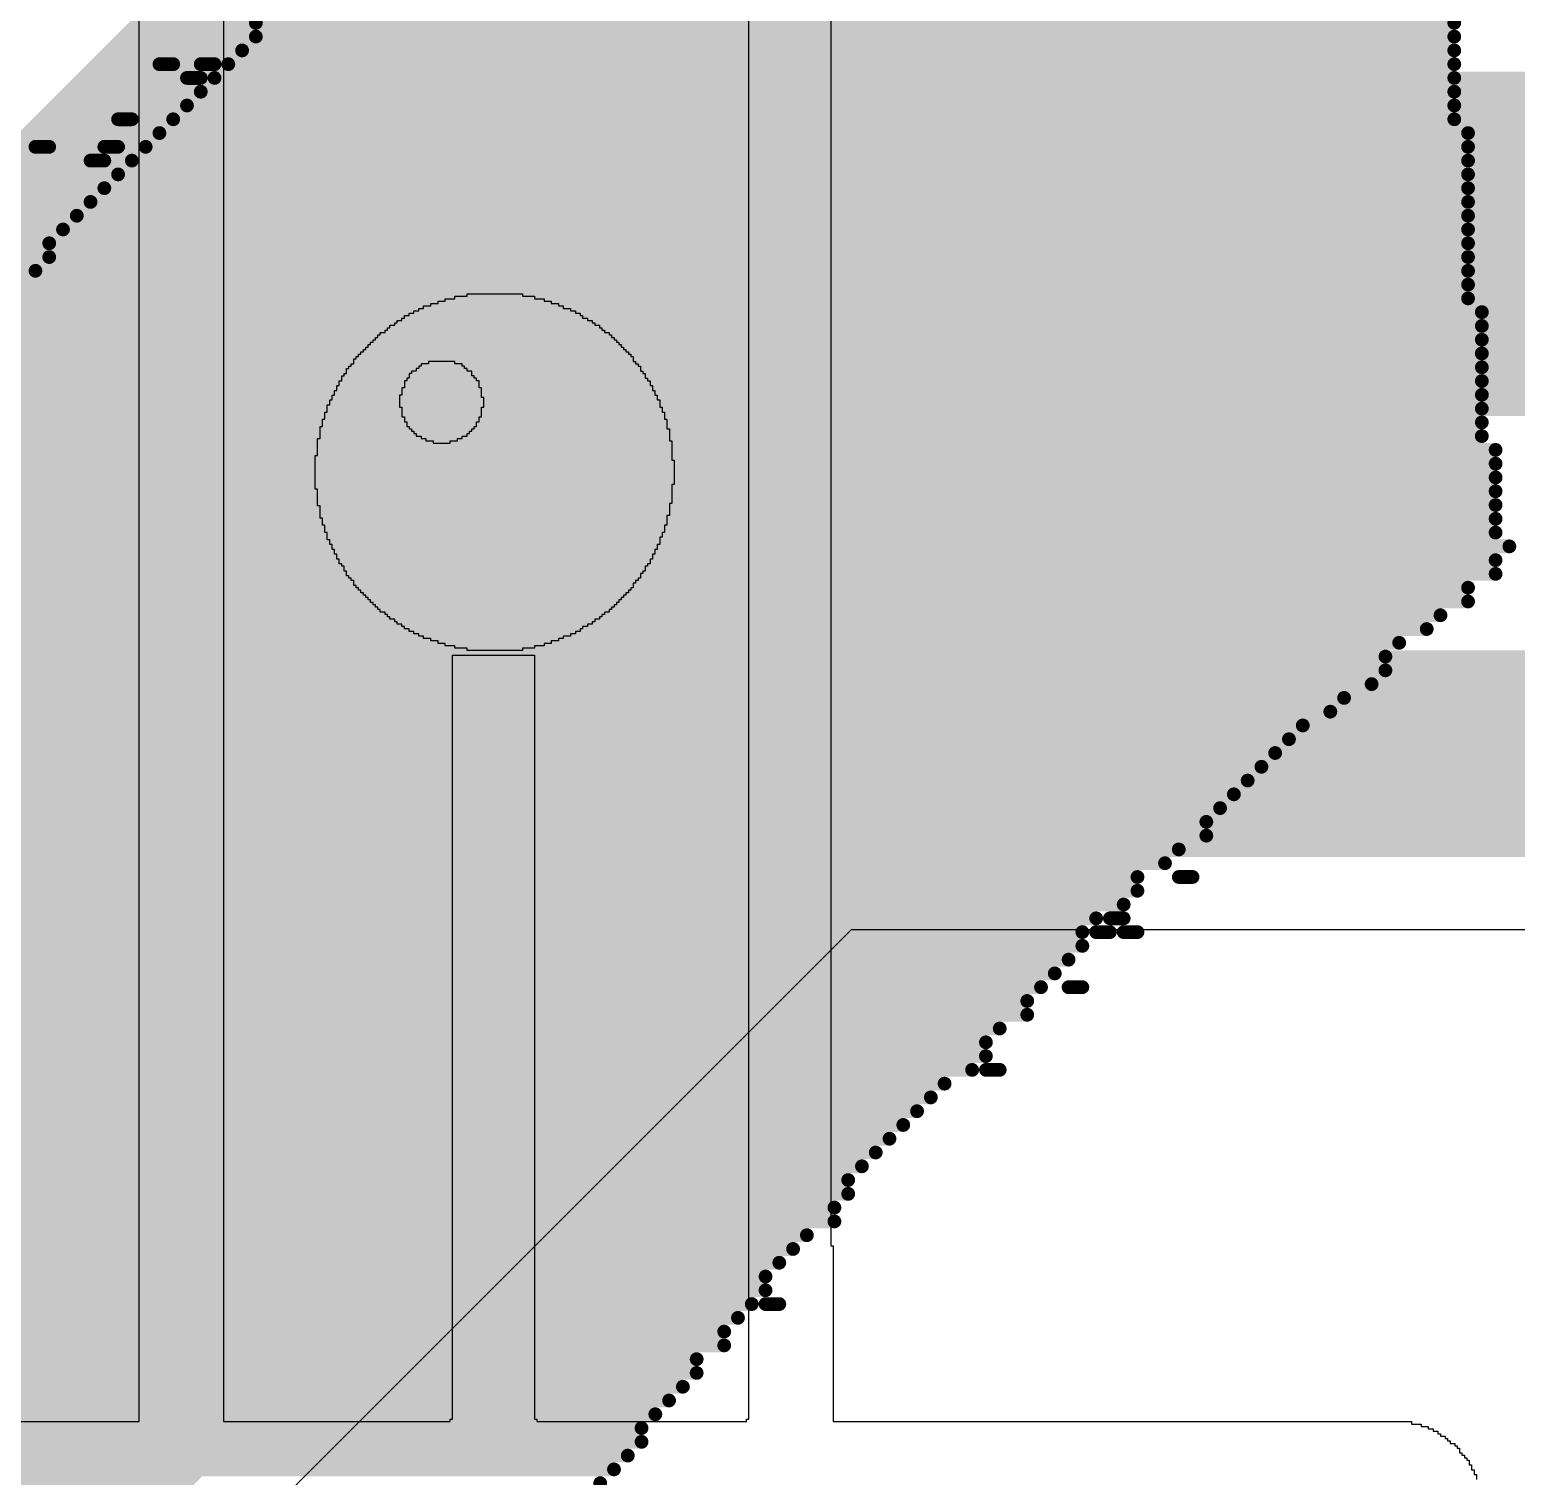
# Model space of a CAD drawing. Header units: inches. Extents: x -0.3 to 9.9, y -0.4 to 5.
# Drawn here: x 2.2306 to 2.3385, y 1.4285 to 1.5335 of the extents above; entities that cross this region are included whole.
import ezdxf

# ---------------------------------------------------------------- set-up
doc = ezdxf.new("R2010")
doc.units = ezdxf.units.IN
doc.header["$MEASUREMENT"] = 0
for name, color, linetype in [('Bottom Layer', 5, 'Continuous'), ('Bottom Overlay', 54, 'Continuous'), ('Top Overlay', 2, 'Continuous')]:
    doc.layers.add(name, color=color, linetype=linetype)

msp = doc.modelspace()

# ---------------------------------------------------------------- linework, layer by layer
at = {"layer": 'Bottom Layer'}
for p, q in [((1.81101, 0.98899), (2.29023, 1.4682)), ((2.29023, 1.4682), (2.55064, 1.4682))]:
    msp.add_line(p, q, dxfattribs=at)
for points in [[(1.79991, 1.082, 0.02, 0.02, 0), (2.27091, 1.553, 0.02, 0.02, 0)], [(1.802, 1.039, 0.025, 0.025, 0), (2.28095, 1.51795, 0.025, 0.025, 0)], [(2.28095, 1.51795, 0.025, 0.025, 0), (2.58982, 1.51795, 0.025, 0.025, 0)], [(1.802, 0.998, 0.015, 0.015, 0), (2.28495, 1.48095, 0.015, 0.015, 0)], [(2.28495, 1.48095, 0.015, 0.015, 0), (2.56182, 1.48095, 0.015, 0.015, 0)]]:
    msp.add_lwpolyline(points, format="xyseb", dxfattribs=at)
for points in [[(2.2747, 1.51795, 0.0125, 0.0125, 1), (2.2872, 1.51795, 0.0125, 0.0125, 1)], [(2.2747, 1.51795, 0.0125, 0.0125, 1), (2.2872, 1.51795, 0.0125, 0.0125, 1)], [(2.2812, 1.48095, 0.0075, 0.0075, 1), (2.2887, 1.48095, 0.0075, 0.0075, 1)], [(2.2812, 1.48095, 0.0075, 0.0075, 1), (2.2887, 1.48095, 0.0075, 0.0075, 1)]]:
    msp.add_lwpolyline(points, format="xyseb", close=True, dxfattribs=at)
at = {"layer": 'Bottom Overlay'}
for points in [[(2.247, 1.534, 0.001, 0.001, 0), (2.334, 1.534, 0.001, 0.001, 0)], [(2.247, 1.533, 0.001, 0.001, 0), (2.334, 1.533, 0.001, 0.001, 0)], [(2.246, 1.532, 0.001, 0.001, 0), (2.334, 1.532, 0.001, 0.001, 0)], [(2.24, 1.531, 0.001, 0.001, 0), (2.241, 1.531, 0.001, 0.001, 0)], [(2.243, 1.531, 0.001, 0.001, 0), (2.244, 1.531, 0.001, 0.001, 0)], [(2.245, 1.531, 0.001, 0.001, 0), (2.334, 1.531, 0.001, 0.001, 0)], [(2.242, 1.53, 0.001, 0.001, 0), (2.243, 1.53, 0.001, 0.001, 0)], [(2.244, 1.53, 0.001, 0.001, 0), (2.334, 1.53, 0.001, 0.001, 0)], [(2.243, 1.529, 0.001, 0.001, 0), (2.334, 1.529, 0.001, 0.001, 0)], [(2.242, 1.528, 0.001, 0.001, 0), (2.334, 1.528, 0.001, 0.001, 0)], [(2.237, 1.527, 0.001, 0.001, 0), (2.238, 1.527, 0.001, 0.001, 0)], [(2.241, 1.527, 0.001, 0.001, 0), (2.334, 1.527, 0.001, 0.001, 0)], [(2.24, 1.526, 0.001, 0.001, 0), (2.335, 1.526, 0.001, 0.001, 0)], [(2.231, 1.525, 0.001, 0.001, 0), (2.232, 1.525, 0.001, 0.001, 0)], [(2.236, 1.525, 0.001, 0.001, 0), (2.237, 1.525, 0.001, 0.001, 0)], [(2.239, 1.525, 0.001, 0.001, 0), (2.335, 1.525, 0.001, 0.001, 0)], [(2.235, 1.524, 0.001, 0.001, 0), (2.236, 1.524, 0.001, 0.001, 0)], [(2.238, 1.524, 0.001, 0.001, 0), (2.335, 1.524, 0.001, 0.001, 0)], [(2.237, 1.523, 0.001, 0.001, 0), (2.335, 1.523, 0.001, 0.001, 0)], [(2.236, 1.522, 0.001, 0.001, 0), (2.335, 1.522, 0.001, 0.001, 0)], [(2.235, 1.521, 0.001, 0.001, 0), (2.335, 1.521, 0.001, 0.001, 0)], [(2.233, 1.519, 0.001, 0.001, 0), (2.335, 1.519, 0.001, 0.001, 0)], [(2.234, 1.52, 0.001, 0.001, 0), (2.335, 1.52, 0.001, 0.001, 0)], [(2.232, 1.518, 0.001, 0.001, 0), (2.335, 1.518, 0.001, 0.001, 0)], [(2.232, 1.517, 0.001, 0.001, 0), (2.335, 1.517, 0.001, 0.001, 0)], [(2.231, 1.516, 0.001, 0.001, 0), (2.335, 1.516, 0.001, 0.001, 0)], [(2.123, 1.515, 0.001, 0.001, 0), (2.335, 1.515, 0.001, 0.001, 0)], [(2.125, 1.514, 0.001, 0.001, 0), (2.335, 1.514, 0.001, 0.001, 0)], [(2.126, 1.513, 0.001, 0.001, 0), (2.336, 1.513, 0.001, 0.001, 0)], [(2.127, 1.512, 0.001, 0.001, 0), (2.336, 1.512, 0.001, 0.001, 0)], [(2.128, 1.511, 0.001, 0.001, 0), (2.336, 1.511, 0.001, 0.001, 0)], [(2.128, 1.51, 0.001, 0.001, 0), (2.336, 1.51, 0.001, 0.001, 0)], [(2.129, 1.509, 0.001, 0.001, 0), (2.336, 1.509, 0.001, 0.001, 0)], [(2.131, 1.508, 0.001, 0.001, 0), (2.336, 1.508, 0.001, 0.001, 0)], [(2.132, 1.507, 0.001, 0.001, 0), (2.336, 1.507, 0.001, 0.001, 0)], [(2.132, 1.506, 0.001, 0.001, 0), (2.336, 1.506, 0.001, 0.001, 0)], [(2.133, 1.505, 0.001, 0.001, 0), (2.336, 1.505, 0.001, 0.001, 0)], [(2.134, 1.504, 0.001, 0.001, 0), (2.336, 1.504, 0.001, 0.001, 0)], [(2.135, 1.503, 0.001, 0.001, 0), (2.337, 1.503, 0.001, 0.001, 0)], [(2.136, 1.502, 0.001, 0.001, 0), (2.337, 1.502, 0.001, 0.001, 0)], [(2.136, 1.501, 0.001, 0.001, 0), (2.337, 1.501, 0.001, 0.001, 0)], [(2.137, 1.5, 0.001, 0.001, 0), (2.337, 1.5, 0.001, 0.001, 0)], [(2.138, 1.499, 0.001, 0.001, 0), (2.337, 1.499, 0.001, 0.001, 0)], [(2.139, 1.498, 0.001, 0.001, 0), (2.337, 1.498, 0.001, 0.001, 0)], [(2.14, 1.497, 0.001, 0.001, 0), (2.337, 1.497, 0.001, 0.001, 0)], [(2.141, 1.496, 0.001, 0.001, 0), (2.338, 1.496, 0.001, 0.001, 0)], [(2.141, 1.495, 0.001, 0.001, 0), (2.337, 1.495, 0.001, 0.001, 0)], [(2.142, 1.494, 0.001, 0.001, 0), (2.337, 1.494, 0.001, 0.001, 0)], [(2.143, 1.493, 0.001, 0.001, 0), (2.335, 1.493, 0.001, 0.001, 0)], [(2.144, 1.492, 0.001, 0.001, 0), (2.335, 1.492, 0.001, 0.001, 0)], [(2.145, 1.491, 0.001, 0.001, 0), (2.333, 1.491, 0.001, 0.001, 0)], [(2.146, 1.49, 0.001, 0.001, 0), (2.332, 1.49, 0.001, 0.001, 0)], [(2.147, 1.489, 0.001, 0.001, 0), (2.33, 1.489, 0.001, 0.001, 0)], [(2.147, 1.488, 0.001, 0.001, 0), (2.329, 1.488, 0.001, 0.001, 0)], [(2.148, 1.487, 0.001, 0.001, 0), (2.329, 1.487, 0.001, 0.001, 0)], [(2.148, 1.486, 0.001, 0.001, 0), (2.328, 1.486, 0.001, 0.001, 0)], [(2.149, 1.485, 0.001, 0.001, 0), (2.326, 1.485, 0.001, 0.001, 0)], [(2.15, 1.484, 0.001, 0.001, 0), (2.325, 1.484, 0.001, 0.001, 0)], [(2.151, 1.483, 0.001, 0.001, 0), (2.323, 1.483, 0.001, 0.001, 0)], [(2.152, 1.482, 0.001, 0.001, 0), (2.322, 1.482, 0.001, 0.001, 0)], [(2.153, 1.481, 0.001, 0.001, 0), (2.321, 1.481, 0.001, 0.001, 0)], [(2.153, 1.48, 0.001, 0.001, 0), (2.32, 1.48, 0.001, 0.001, 0)], [(2.154, 1.479, 0.001, 0.001, 0), (2.319, 1.479, 0.001, 0.001, 0)], [(2.155, 1.478, 0.001, 0.001, 0), (2.318, 1.478, 0.001, 0.001, 0)], [(2.155, 1.477, 0.001, 0.001, 0), (2.317, 1.477, 0.001, 0.001, 0)], [(2.156, 1.476, 0.001, 0.001, 0), (2.316, 1.476, 0.001, 0.001, 0)], [(2.157, 1.475, 0.001, 0.001, 0), (2.316, 1.475, 0.001, 0.001, 0)], [(2.157, 1.474, 0.001, 0.001, 0), (2.314, 1.474, 0.001, 0.001, 0)], [(2.158, 1.473, 0.001, 0.001, 0), (2.313, 1.473, 0.001, 0.001, 0)], [(2.159, 1.472, 0.001, 0.001, 0), (2.311, 1.472, 0.001, 0.001, 0)], [(2.314, 1.472, 0.001, 0.001, 0), (2.315, 1.472, 0.001, 0.001, 0)], [(2.16, 1.471, 0.001, 0.001, 0), (2.311, 1.471, 0.001, 0.001, 0)], [(2.16, 1.47, 0.001, 0.001, 0), (2.31, 1.47, 0.001, 0.001, 0)], [(2.161, 1.469, 0.001, 0.001, 0), (2.308, 1.469, 0.001, 0.001, 0)], [(2.309, 1.469, 0.001, 0.001, 0), (2.31, 1.469, 0.001, 0.001, 0)], [(2.162, 1.468, 0.001, 0.001, 0), (2.307, 1.468, 0.001, 0.001, 0)], [(2.308, 1.468, 0.001, 0.001, 0), (2.309, 1.468, 0.001, 0.001, 0)], [(2.31, 1.468, 0.001, 0.001, 0), (2.311, 1.468, 0.001, 0.001, 0)], [(2.162, 1.467, 0.001, 0.001, 0), (2.307, 1.467, 0.001, 0.001, 0)], [(2.163, 1.466, 0.001, 0.001, 0), (2.306, 1.466, 0.001, 0.001, 0)], [(2.164, 1.465, 0.001, 0.001, 0), (2.305, 1.465, 0.001, 0.001, 0)], [(2.164, 1.464, 0.001, 0.001, 0), (2.304, 1.464, 0.001, 0.001, 0)], [(2.306, 1.464, 0.001, 0.001, 0), (2.307, 1.464, 0.001, 0.001, 0)], [(2.165, 1.463, 0.001, 0.001, 0), (2.303, 1.463, 0.001, 0.001, 0)], [(2.166, 1.462, 0.001, 0.001, 0), (2.303, 1.462, 0.001, 0.001, 0)], [(2.166, 1.461, 0.001, 0.001, 0), (2.301, 1.461, 0.001, 0.001, 0)], [(2.167, 1.46, 0.001, 0.001, 0), (2.3, 1.46, 0.001, 0.001, 0)], [(2.168, 1.459, 0.001, 0.001, 0), (2.3, 1.459, 0.001, 0.001, 0)], [(2.167, 1.458, 0.001, 0.001, 0), (2.299, 1.458, 0.001, 0.001, 0)], [(2.3, 1.458, 0.001, 0.001, 0), (2.301, 1.458, 0.001, 0.001, 0)], [(2.169, 1.457, 0.001, 0.001, 0), (2.297, 1.457, 0.001, 0.001, 0)], [(2.17, 1.456, 0.001, 0.001, 0), (2.296, 1.456, 0.001, 0.001, 0)], [(2.17, 1.455, 0.001, 0.001, 0), (2.295, 1.455, 0.001, 0.001, 0)], [(2.169, 1.454, 0.001, 0.001, 0), (2.294, 1.454, 0.001, 0.001, 0)], [(2.171, 1.453, 0.001, 0.001, 0), (2.293, 1.453, 0.001, 0.001, 0)], [(2.172, 1.452, 0.001, 0.001, 0), (2.292, 1.452, 0.001, 0.001, 0)], [(2.173, 1.451, 0.001, 0.001, 0), (2.291, 1.451, 0.001, 0.001, 0)], [(2.173, 1.45, 0.001, 0.001, 0), (2.29, 1.45, 0.001, 0.001, 0)], [(2.174, 1.449, 0.001, 0.001, 0), (2.29, 1.449, 0.001, 0.001, 0)], [(2.175, 1.448, 0.001, 0.001, 0), (2.289, 1.448, 0.001, 0.001, 0)], [(2.175, 1.447, 0.001, 0.001, 0), (2.289, 1.447, 0.001, 0.001, 0)], [(2.175, 1.446, 0.001, 0.001, 0), (2.287, 1.446, 0.001, 0.001, 0)], [(2.176, 1.445, 0.001, 0.001, 0), (2.286, 1.445, 0.001, 0.001, 0)], [(2.177, 1.444, 0.001, 0.001, 0), (2.285, 1.444, 0.001, 0.001, 0)], [(2.177, 1.443, 0.001, 0.001, 0), (2.284, 1.443, 0.001, 0.001, 0)], [(2.178, 1.442, 0.001, 0.001, 0), (2.284, 1.442, 0.001, 0.001, 0)], [(2.178, 1.441, 0.001, 0.001, 0), (2.283, 1.441, 0.001, 0.001, 0)], [(2.284, 1.441, 0.001, 0.001, 0), (2.285, 1.441, 0.001, 0.001, 0)], [(2.179, 1.44, 0.001, 0.001, 0), (2.282, 1.44, 0.001, 0.001, 0)], [(2.18, 1.439, 0.001, 0.001, 0), (2.281, 1.439, 0.001, 0.001, 0)], [(2.18, 1.438, 0.001, 0.001, 0), (2.281, 1.438, 0.001, 0.001, 0)], [(2.181, 1.437, 0.001, 0.001, 0), (2.279, 1.437, 0.001, 0.001, 0)], [(2.18, 1.436, 0.001, 0.001, 0), (2.279, 1.436, 0.001, 0.001, 0)], [(2.182, 1.435, 0.001, 0.001, 0), (2.278, 1.435, 0.001, 0.001, 0)], [(2.182, 1.434, 0.001, 0.001, 0), (2.277, 1.434, 0.001, 0.001, 0)], [(2.183, 1.433, 0.001, 0.001, 0), (2.276, 1.433, 0.001, 0.001, 0)], [(2.183, 1.432, 0.001, 0.001, 0), (2.275, 1.432, 0.001, 0.001, 0)], [(2.184, 1.431, 0.001, 0.001, 0), (2.275, 1.431, 0.001, 0.001, 0)], [(2.183, 1.43, 0.001, 0.001, 0), (2.274, 1.43, 0.001, 0.001, 0)], [(2.185, 1.429, 0.001, 0.001, 0), (2.273, 1.429, 0.001, 0.001, 0)]]:
    msp.add_lwpolyline(points, format="xyseb", dxfattribs=at)
for points in [[(2.24675, 1.534, 0.0005, 0.0005, 1), (2.24725, 1.534, 0.0005, 0.0005, 1)], [(2.24675, 1.533, 0.0005, 0.0005, 1), (2.24725, 1.533, 0.0005, 0.0005, 1)], [(2.33375, 1.534, 0.0005, 0.0005, 1), (2.33425, 1.534, 0.0005, 0.0005, 1)], [(2.33375, 1.533, 0.0005, 0.0005, 1), (2.33425, 1.533, 0.0005, 0.0005, 1)], [(2.24575, 1.532, 0.0005, 0.0005, 1), (2.24625, 1.532, 0.0005, 0.0005, 1)], [(2.33375, 1.532, 0.0005, 0.0005, 1), (2.33425, 1.532, 0.0005, 0.0005, 1)], [(2.23975, 1.531, 0.0005, 0.0005, 1), (2.24025, 1.531, 0.0005, 0.0005, 1)], [(2.24075, 1.531, 0.0005, 0.0005, 1), (2.24125, 1.531, 0.0005, 0.0005, 1)], [(2.24275, 1.531, 0.0005, 0.0005, 1), (2.24325, 1.531, 0.0005, 0.0005, 1)], [(2.24375, 1.531, 0.0005, 0.0005, 1), (2.24425, 1.531, 0.0005, 0.0005, 1)], [(2.24475, 1.531, 0.0005, 0.0005, 1), (2.24525, 1.531, 0.0005, 0.0005, 1)], [(2.33375, 1.531, 0.0005, 0.0005, 1), (2.33425, 1.531, 0.0005, 0.0005, 1)], [(2.24175, 1.53, 0.0005, 0.0005, 1), (2.24225, 1.53, 0.0005, 0.0005, 1)], [(2.24275, 1.53, 0.0005, 0.0005, 1), (2.24325, 1.53, 0.0005, 0.0005, 1)], [(2.24375, 1.53, 0.0005, 0.0005, 1), (2.24425, 1.53, 0.0005, 0.0005, 1)], [(2.33375, 1.53, 0.0005, 0.0005, 1), (2.33425, 1.53, 0.0005, 0.0005, 1)], [(2.24275, 1.529, 0.0005, 0.0005, 1), (2.24325, 1.529, 0.0005, 0.0005, 1)], [(2.33375, 1.529, 0.0005, 0.0005, 1), (2.33425, 1.529, 0.0005, 0.0005, 1)], [(2.24175, 1.528, 0.0005, 0.0005, 1), (2.24225, 1.528, 0.0005, 0.0005, 1)], [(2.33375, 1.528, 0.0005, 0.0005, 1), (2.33425, 1.528, 0.0005, 0.0005, 1)], [(2.23675, 1.527, 0.0005, 0.0005, 1), (2.23725, 1.527, 0.0005, 0.0005, 1)], [(2.23775, 1.527, 0.0005, 0.0005, 1), (2.23825, 1.527, 0.0005, 0.0005, 1)], [(2.24075, 1.527, 0.0005, 0.0005, 1), (2.24125, 1.527, 0.0005, 0.0005, 1)], [(2.33375, 1.527, 0.0005, 0.0005, 1), (2.33425, 1.527, 0.0005, 0.0005, 1)], [(2.23975, 1.526, 0.0005, 0.0005, 1), (2.24025, 1.526, 0.0005, 0.0005, 1)], [(2.33475, 1.526, 0.0005, 0.0005, 1), (2.33525, 1.526, 0.0005, 0.0005, 1)], [(2.23075, 1.525, 0.0005, 0.0005, 1), (2.23125, 1.525, 0.0005, 0.0005, 1)], [(2.23175, 1.525, 0.0005, 0.0005, 1), (2.23225, 1.525, 0.0005, 0.0005, 1)], [(2.23575, 1.525, 0.0005, 0.0005, 1), (2.23625, 1.525, 0.0005, 0.0005, 1)], [(2.23675, 1.525, 0.0005, 0.0005, 1), (2.23725, 1.525, 0.0005, 0.0005, 1)], [(2.23875, 1.525, 0.0005, 0.0005, 1), (2.23925, 1.525, 0.0005, 0.0005, 1)], [(2.33475, 1.525, 0.0005, 0.0005, 1), (2.33525, 1.525, 0.0005, 0.0005, 1)], [(2.23475, 1.524, 0.0005, 0.0005, 1), (2.23525, 1.524, 0.0005, 0.0005, 1)], [(2.23575, 1.524, 0.0005, 0.0005, 1), (2.23625, 1.524, 0.0005, 0.0005, 1)], [(2.23775, 1.524, 0.0005, 0.0005, 1), (2.23825, 1.524, 0.0005, 0.0005, 1)], [(2.33475, 1.524, 0.0005, 0.0005, 1), (2.33525, 1.524, 0.0005, 0.0005, 1)], [(2.23675, 1.523, 0.0005, 0.0005, 1), (2.23725, 1.523, 0.0005, 0.0005, 1)], [(2.33475, 1.523, 0.0005, 0.0005, 1), (2.33525, 1.523, 0.0005, 0.0005, 1)], [(2.23575, 1.522, 0.0005, 0.0005, 1), (2.23625, 1.522, 0.0005, 0.0005, 1)], [(2.33475, 1.522, 0.0005, 0.0005, 1), (2.33525, 1.522, 0.0005, 0.0005, 1)], [(2.23475, 1.521, 0.0005, 0.0005, 1), (2.23525, 1.521, 0.0005, 0.0005, 1)], [(2.33475, 1.521, 0.0005, 0.0005, 1), (2.33525, 1.521, 0.0005, 0.0005, 1)], [(2.23275, 1.519, 0.0005, 0.0005, 1), (2.23325, 1.519, 0.0005, 0.0005, 1)], [(2.23375, 1.52, 0.0005, 0.0005, 1), (2.23425, 1.52, 0.0005, 0.0005, 1)], [(2.33475, 1.52, 0.0005, 0.0005, 1), (2.33525, 1.52, 0.0005, 0.0005, 1)], [(2.33475, 1.519, 0.0005, 0.0005, 1), (2.33525, 1.519, 0.0005, 0.0005, 1)], [(2.23175, 1.518, 0.0005, 0.0005, 1), (2.23225, 1.518, 0.0005, 0.0005, 1)], [(2.33475, 1.518, 0.0005, 0.0005, 1), (2.33525, 1.518, 0.0005, 0.0005, 1)], [(2.23175, 1.517, 0.0005, 0.0005, 1), (2.23225, 1.517, 0.0005, 0.0005, 1)], [(2.33475, 1.517, 0.0005, 0.0005, 1), (2.33525, 1.517, 0.0005, 0.0005, 1)], [(2.23075, 1.516, 0.0005, 0.0005, 1), (2.23125, 1.516, 0.0005, 0.0005, 1)], [(2.33475, 1.516, 0.0005, 0.0005, 1), (2.33525, 1.516, 0.0005, 0.0005, 1)], [(2.33475, 1.515, 0.0005, 0.0005, 1), (2.33525, 1.515, 0.0005, 0.0005, 1)], [(2.33475, 1.514, 0.0005, 0.0005, 1), (2.33525, 1.514, 0.0005, 0.0005, 1)], [(2.33575, 1.513, 0.0005, 0.0005, 1), (2.33625, 1.513, 0.0005, 0.0005, 1)], [(2.33575, 1.512, 0.0005, 0.0005, 1), (2.33625, 1.512, 0.0005, 0.0005, 1)], [(2.33575, 1.511, 0.0005, 0.0005, 1), (2.33625, 1.511, 0.0005, 0.0005, 1)], [(2.33575, 1.51, 0.0005, 0.0005, 1), (2.33625, 1.51, 0.0005, 0.0005, 1)], [(2.33575, 1.509, 0.0005, 0.0005, 1), (2.33625, 1.509, 0.0005, 0.0005, 1)], [(2.33575, 1.508, 0.0005, 0.0005, 1), (2.33625, 1.508, 0.0005, 0.0005, 1)], [(2.33575, 1.507, 0.0005, 0.0005, 1), (2.33625, 1.507, 0.0005, 0.0005, 1)], [(2.33575, 1.506, 0.0005, 0.0005, 1), (2.33625, 1.506, 0.0005, 0.0005, 1)], [(2.33575, 1.505, 0.0005, 0.0005, 1), (2.33625, 1.505, 0.0005, 0.0005, 1)], [(2.33575, 1.504, 0.0005, 0.0005, 1), (2.33625, 1.504, 0.0005, 0.0005, 1)], [(2.33675, 1.503, 0.0005, 0.0005, 1), (2.33725, 1.503, 0.0005, 0.0005, 1)], [(2.33675, 1.502, 0.0005, 0.0005, 1), (2.33725, 1.502, 0.0005, 0.0005, 1)], [(2.33675, 1.501, 0.0005, 0.0005, 1), (2.33725, 1.501, 0.0005, 0.0005, 1)], [(2.33675, 1.5, 0.0005, 0.0005, 1), (2.33725, 1.5, 0.0005, 0.0005, 1)], [(2.33675, 1.499, 0.0005, 0.0005, 1), (2.33725, 1.499, 0.0005, 0.0005, 1)], [(2.33675, 1.498, 0.0005, 0.0005, 1), (2.33725, 1.498, 0.0005, 0.0005, 1)], [(2.33675, 1.497, 0.0005, 0.0005, 1), (2.33725, 1.497, 0.0005, 0.0005, 1)], [(2.33775, 1.496, 0.0005, 0.0005, 1), (2.33825, 1.496, 0.0005, 0.0005, 1)], [(2.33675, 1.495, 0.0005, 0.0005, 1), (2.33725, 1.495, 0.0005, 0.0005, 1)], [(2.33675, 1.494, 0.0005, 0.0005, 1), (2.33725, 1.494, 0.0005, 0.0005, 1)], [(2.33475, 1.493, 0.0005, 0.0005, 1), (2.33525, 1.493, 0.0005, 0.0005, 1)], [(2.33475, 1.492, 0.0005, 0.0005, 1), (2.33525, 1.492, 0.0005, 0.0005, 1)], [(2.33275, 1.491, 0.0005, 0.0005, 1), (2.33325, 1.491, 0.0005, 0.0005, 1)], [(2.33175, 1.49, 0.0005, 0.0005, 1), (2.33225, 1.49, 0.0005, 0.0005, 1)], [(2.32975, 1.489, 0.0005, 0.0005, 1), (2.33025, 1.489, 0.0005, 0.0005, 1)], [(2.32875, 1.488, 0.0005, 0.0005, 1), (2.32925, 1.488, 0.0005, 0.0005, 1)], [(2.32875, 1.487, 0.0005, 0.0005, 1), (2.32925, 1.487, 0.0005, 0.0005, 1)], [(2.32775, 1.486, 0.0005, 0.0005, 1), (2.32825, 1.486, 0.0005, 0.0005, 1)], [(2.32575, 1.485, 0.0005, 0.0005, 1), (2.32625, 1.485, 0.0005, 0.0005, 1)], [(2.32475, 1.484, 0.0005, 0.0005, 1), (2.32525, 1.484, 0.0005, 0.0005, 1)], [(2.32275, 1.483, 0.0005, 0.0005, 1), (2.32325, 1.483, 0.0005, 0.0005, 1)], [(2.32175, 1.482, 0.0005, 0.0005, 1), (2.32225, 1.482, 0.0005, 0.0005, 1)], [(2.32075, 1.481, 0.0005, 0.0005, 1), (2.32125, 1.481, 0.0005, 0.0005, 1)], [(2.31975, 1.48, 0.0005, 0.0005, 1), (2.32025, 1.48, 0.0005, 0.0005, 1)], [(2.31775, 1.478, 0.0005, 0.0005, 1), (2.31825, 1.478, 0.0005, 0.0005, 1)], [(2.31875, 1.479, 0.0005, 0.0005, 1), (2.31925, 1.479, 0.0005, 0.0005, 1)], [(2.31675, 1.477, 0.0005, 0.0005, 1), (2.31725, 1.477, 0.0005, 0.0005, 1)], [(2.31575, 1.476, 0.0005, 0.0005, 1), (2.31625, 1.476, 0.0005, 0.0005, 1)], [(2.31575, 1.475, 0.0005, 0.0005, 1), (2.31625, 1.475, 0.0005, 0.0005, 1)], [(2.31375, 1.474, 0.0005, 0.0005, 1), (2.31425, 1.474, 0.0005, 0.0005, 1)], [(2.31275, 1.473, 0.0005, 0.0005, 1), (2.31325, 1.473, 0.0005, 0.0005, 1)], [(2.31075, 1.472, 0.0005, 0.0005, 1), (2.31125, 1.472, 0.0005, 0.0005, 1)], [(2.31375, 1.472, 0.0005, 0.0005, 1), (2.31425, 1.472, 0.0005, 0.0005, 1)], [(2.31475, 1.472, 0.0005, 0.0005, 1), (2.31525, 1.472, 0.0005, 0.0005, 1)], [(2.31075, 1.471, 0.0005, 0.0005, 1), (2.31125, 1.471, 0.0005, 0.0005, 1)], [(2.30975, 1.47, 0.0005, 0.0005, 1), (2.31025, 1.47, 0.0005, 0.0005, 1)], [(2.30775, 1.469, 0.0005, 0.0005, 1), (2.30825, 1.469, 0.0005, 0.0005, 1)], [(2.30875, 1.469, 0.0005, 0.0005, 1), (2.30925, 1.469, 0.0005, 0.0005, 1)], [(2.30975, 1.469, 0.0005, 0.0005, 1), (2.31025, 1.469, 0.0005, 0.0005, 1)], [(2.30675, 1.468, 0.0005, 0.0005, 1), (2.30725, 1.468, 0.0005, 0.0005, 1)], [(2.30775, 1.468, 0.0005, 0.0005, 1), (2.30825, 1.468, 0.0005, 0.0005, 1)], [(2.30875, 1.468, 0.0005, 0.0005, 1), (2.30925, 1.468, 0.0005, 0.0005, 1)], [(2.30975, 1.468, 0.0005, 0.0005, 1), (2.31025, 1.468, 0.0005, 0.0005, 1)], [(2.31075, 1.468, 0.0005, 0.0005, 1), (2.31125, 1.468, 0.0005, 0.0005, 1)], [(2.30675, 1.467, 0.0005, 0.0005, 1), (2.30725, 1.467, 0.0005, 0.0005, 1)], [(2.30475, 1.465, 0.0005, 0.0005, 1), (2.30525, 1.465, 0.0005, 0.0005, 1)], [(2.30575, 1.466, 0.0005, 0.0005, 1), (2.30625, 1.466, 0.0005, 0.0005, 1)], [(2.30375, 1.464, 0.0005, 0.0005, 1), (2.30425, 1.464, 0.0005, 0.0005, 1)], [(2.30575, 1.464, 0.0005, 0.0005, 1), (2.30625, 1.464, 0.0005, 0.0005, 1)], [(2.30675, 1.464, 0.0005, 0.0005, 1), (2.30725, 1.464, 0.0005, 0.0005, 1)], [(2.30275, 1.463, 0.0005, 0.0005, 1), (2.30325, 1.463, 0.0005, 0.0005, 1)], [(2.30275, 1.462, 0.0005, 0.0005, 1), (2.30325, 1.462, 0.0005, 0.0005, 1)], [(2.30075, 1.461, 0.0005, 0.0005, 1), (2.30125, 1.461, 0.0005, 0.0005, 1)], [(2.29975, 1.46, 0.0005, 0.0005, 1), (2.30025, 1.46, 0.0005, 0.0005, 1)], [(2.29975, 1.459, 0.0005, 0.0005, 1), (2.30025, 1.459, 0.0005, 0.0005, 1)], [(2.29875, 1.458, 0.0005, 0.0005, 1), (2.29925, 1.458, 0.0005, 0.0005, 1)], [(2.29975, 1.458, 0.0005, 0.0005, 1), (2.30025, 1.458, 0.0005, 0.0005, 1)], [(2.30075, 1.458, 0.0005, 0.0005, 1), (2.30125, 1.458, 0.0005, 0.0005, 1)], [(2.29675, 1.457, 0.0005, 0.0005, 1), (2.29725, 1.457, 0.0005, 0.0005, 1)], [(2.29575, 1.456, 0.0005, 0.0005, 1), (2.29625, 1.456, 0.0005, 0.0005, 1)], [(2.29475, 1.455, 0.0005, 0.0005, 1), (2.29525, 1.455, 0.0005, 0.0005, 1)], [(2.29375, 1.454, 0.0005, 0.0005, 1), (2.29425, 1.454, 0.0005, 0.0005, 1)], [(2.29275, 1.453, 0.0005, 0.0005, 1), (2.29325, 1.453, 0.0005, 0.0005, 1)], [(2.29075, 1.451, 0.0005, 0.0005, 1), (2.29125, 1.451, 0.0005, 0.0005, 1)], [(2.29175, 1.452, 0.0005, 0.0005, 1), (2.29225, 1.452, 0.0005, 0.0005, 1)], [(2.28975, 1.45, 0.0005, 0.0005, 1), (2.29025, 1.45, 0.0005, 0.0005, 1)], [(2.28975, 1.449, 0.0005, 0.0005, 1), (2.29025, 1.449, 0.0005, 0.0005, 1)], [(2.28875, 1.448, 0.0005, 0.0005, 1), (2.28925, 1.448, 0.0005, 0.0005, 1)], [(2.28875, 1.447, 0.0005, 0.0005, 1), (2.28925, 1.447, 0.0005, 0.0005, 1)], [(2.28675, 1.446, 0.0005, 0.0005, 1), (2.28725, 1.446, 0.0005, 0.0005, 1)], [(2.28575, 1.445, 0.0005, 0.0005, 1), (2.28625, 1.445, 0.0005, 0.0005, 1)], [(2.28475, 1.444, 0.0005, 0.0005, 1), (2.28525, 1.444, 0.0005, 0.0005, 1)], [(2.28375, 1.443, 0.0005, 0.0005, 1), (2.28425, 1.443, 0.0005, 0.0005, 1)], [(2.28375, 1.442, 0.0005, 0.0005, 1), (2.28425, 1.442, 0.0005, 0.0005, 1)], [(2.28275, 1.441, 0.0005, 0.0005, 1), (2.28325, 1.441, 0.0005, 0.0005, 1)], [(2.28375, 1.441, 0.0005, 0.0005, 1), (2.28425, 1.441, 0.0005, 0.0005, 1)], [(2.28475, 1.441, 0.0005, 0.0005, 1), (2.28525, 1.441, 0.0005, 0.0005, 1)], [(2.28175, 1.44, 0.0005, 0.0005, 1), (2.28225, 1.44, 0.0005, 0.0005, 1)], [(2.28075, 1.439, 0.0005, 0.0005, 1), (2.28125, 1.439, 0.0005, 0.0005, 1)], [(2.27875, 1.437, 0.0005, 0.0005, 1), (2.27925, 1.437, 0.0005, 0.0005, 1)], [(2.28075, 1.438, 0.0005, 0.0005, 1), (2.28125, 1.438, 0.0005, 0.0005, 1)], [(2.27875, 1.436, 0.0005, 0.0005, 1), (2.27925, 1.436, 0.0005, 0.0005, 1)], [(2.27775, 1.435, 0.0005, 0.0005, 1), (2.27825, 1.435, 0.0005, 0.0005, 1)], [(2.27675, 1.434, 0.0005, 0.0005, 1), (2.27725, 1.434, 0.0005, 0.0005, 1)], [(2.27575, 1.433, 0.0005, 0.0005, 1), (2.27625, 1.433, 0.0005, 0.0005, 1)], [(2.27475, 1.432, 0.0005, 0.0005, 1), (2.27525, 1.432, 0.0005, 0.0005, 1)], [(2.27475, 1.431, 0.0005, 0.0005, 1), (2.27525, 1.431, 0.0005, 0.0005, 1)], [(2.27375, 1.43, 0.0005, 0.0005, 1), (2.27425, 1.43, 0.0005, 0.0005, 1)], [(2.27275, 1.429, 0.0005, 0.0005, 1), (2.27325, 1.429, 0.0005, 0.0005, 1)], [(2.27175, 1.428, 0.0005, 0.0005, 1), (2.27225, 1.428, 0.0005, 0.0005, 1)]]:
    msp.add_lwpolyline(points, format="xyseb", close=True, dxfattribs=at)
at = {"layer": 'Top Overlay'}
for p, q in [((2.23854, 1.43247), (2.23854, 1.58533)), ((2.24466, 1.58533), (2.24466, 1.43247)), ((2.28279, 1.43264), (2.28279, 1.53636)), ((2.28874, 1.53583), (2.28874, 1.44523)), ((2.26145, 1.51397), (2.26145, 1.51415)), ((2.26145, 1.51415), (2.26233, 1.51415)), ((2.26233, 1.51415), (2.26233, 1.51432)), ((2.26233, 1.51432), (2.26635, 1.51432)), ((2.26635, 1.51432), (2.26635, 1.51415)), ((2.26635, 1.51415), (2.26722, 1.51415)), ((2.26722, 1.51415), (2.26722, 1.51397)), ((2.25848, 1.51292), (2.25848, 1.5131)), ((2.25848, 1.5131), (2.25883, 1.5131)), ((2.25883, 1.5131), (2.25883, 1.51327)), ((2.25883, 1.51327), (2.25918, 1.51327)), ((2.25918, 1.51327), (2.25918, 1.51345)), ((2.25918, 1.51345), (2.2597, 1.51345)), ((2.2597, 1.51345), (2.2597, 1.51362)), ((2.2597, 1.51362), (2.26023, 1.51362)), ((2.26023, 1.51362), (2.26023, 1.5138)), ((2.26023, 1.5138), (2.26075, 1.5138)), ((2.26075, 1.5138), (2.26075, 1.51397)), ((2.26075, 1.51397), (2.26145, 1.51397)), ((2.26722, 1.51397), (2.26792, 1.51397)), ((2.26792, 1.51397), (2.26792, 1.5138)), ((2.26792, 1.5138), (2.26845, 1.5138)), ((2.26845, 1.5138), (2.26845, 1.51362)), ((2.26845, 1.51362), (2.26897, 1.51362)), ((2.26897, 1.51362), (2.26897, 1.51345)), ((2.26897, 1.51345), (2.26932, 1.51345)), ((2.26932, 1.51345), (2.26932, 1.51327)), ((2.26932, 1.51327), (2.26985, 1.51327)), ((2.26985, 1.51327), (2.26985, 1.5131)), ((2.26985, 1.5131), (2.2702, 1.5131)), ((2.2702, 1.5131), (2.2702, 1.51292)), ((2.25673, 1.51187), (2.25673, 1.51205)), ((2.25673, 1.51205), (2.25708, 1.51205)), ((2.25708, 1.51205), (2.25708, 1.51222)), ((2.25708, 1.51222), (2.25725, 1.51222)), ((2.25725, 1.51222), (2.25725, 1.5124)), ((2.25725, 1.5124), (2.2576, 1.5124)), ((2.2576, 1.5124), (2.2576, 1.51257)), ((2.2576, 1.51257), (2.25778, 1.51257)), ((2.25778, 1.51257), (2.25778, 1.51275)), ((2.25778, 1.51275), (2.25813, 1.51275)), ((2.25813, 1.51275), (2.25813, 1.51292)), ((2.25813, 1.51292), (2.25848, 1.51292)), ((2.2702, 1.51292), (2.27055, 1.51292)), ((2.27055, 1.51292), (2.27055, 1.51275)), ((2.27055, 1.51275), (2.27072, 1.51275)), ((2.27072, 1.51275), (2.27072, 1.51257)), ((2.27072, 1.51257), (2.27107, 1.51257)), ((2.27107, 1.51257), (2.27107, 1.5124)), ((2.27107, 1.5124), (2.27142, 1.5124)), ((2.27142, 1.5124), (2.27142, 1.51222)), ((2.27142, 1.51222), (2.2716, 1.51222)), ((2.2716, 1.51222), (2.2716, 1.51205)), ((2.2716, 1.51205), (2.27195, 1.51205)), ((2.27195, 1.51205), (2.27195, 1.51187)), ((2.25533, 1.51065), (2.25533, 1.51082)), ((2.25533, 1.51082), (2.25551, 1.51082)), ((2.25551, 1.51082), (2.25551, 1.511)), ((2.25551, 1.511), (2.25568, 1.511)), ((2.25568, 1.511), (2.25568, 1.51117)), ((2.25568, 1.51117), (2.25586, 1.51117)), ((2.25586, 1.51117), (2.25586, 1.51135)), ((2.25586, 1.51135), (2.25603, 1.51135)), ((2.25603, 1.51135), (2.25603, 1.51152)), ((2.25603, 1.51152), (2.25638, 1.51152)), ((2.25638, 1.51152), (2.25638, 1.5117)), ((2.25638, 1.5117), (2.25656, 1.5117)), ((2.25656, 1.5117), (2.25656, 1.51187)), ((2.25656, 1.51187), (2.25673, 1.51187)), ((2.27195, 1.51187), (2.27212, 1.51187)), ((2.27212, 1.51187), (2.27212, 1.5117)), ((2.27212, 1.5117), (2.2723, 1.5117)), ((2.2723, 1.5117), (2.2723, 1.51152)), ((2.2723, 1.51152), (2.27265, 1.51152)), ((2.27265, 1.51152), (2.27265, 1.51135)), ((2.27265, 1.51135), (2.27282, 1.51135)), ((2.27282, 1.51135), (2.27282, 1.51117)), ((2.27282, 1.51117), (2.273, 1.51117)), ((2.273, 1.51117), (2.273, 1.511)), ((2.273, 1.511), (2.27317, 1.511)), ((2.27317, 1.511), (2.27317, 1.51082)), ((2.27317, 1.51082), (2.27335, 1.51082)), ((2.27335, 1.51082), (2.27335, 1.51065)), ((2.25428, 1.5096), (2.25428, 1.50977)), ((2.25428, 1.50977), (2.25446, 1.50977)), ((2.25446, 1.50977), (2.25446, 1.50995)), ((2.25446, 1.50995), (2.25463, 1.50995)), ((2.25463, 1.50995), (2.25463, 1.51012)), ((2.25463, 1.51012), (2.25481, 1.51012)), ((2.25481, 1.51012), (2.25481, 1.5103)), ((2.25481, 1.5103), (2.25498, 1.5103)), ((2.25498, 1.5103), (2.25498, 1.51047)), ((2.25498, 1.51047), (2.25516, 1.51047)), ((2.25516, 1.51047), (2.25516, 1.51065)), ((2.25516, 1.51065), (2.25533, 1.51065)), ((2.27335, 1.51065), (2.27352, 1.51065)), ((2.27352, 1.51065), (2.27352, 1.51047)), ((2.27352, 1.51047), (2.2737, 1.51047)), ((2.2737, 1.51047), (2.2737, 1.5103)), ((2.2737, 1.5103), (2.27387, 1.5103)), ((2.27387, 1.5103), (2.27387, 1.51012)), ((2.27387, 1.51012), (2.27405, 1.51012)), ((2.27405, 1.51012), (2.27405, 1.50995)), ((2.27405, 1.50995), (2.27422, 1.50995)), ((2.27422, 1.50995), (2.27422, 1.50977)), ((2.27422, 1.50977), (2.2744, 1.50977)), ((2.2744, 1.50977), (2.2744, 1.50942)), ((2.25358, 1.50855), (2.25358, 1.5089)), ((2.25358, 1.5089), (2.25376, 1.5089)), ((2.25376, 1.5089), (2.25376, 1.50907)), ((2.25376, 1.50907), (2.25393, 1.50907)), ((2.25393, 1.50907), (2.25393, 1.50925)), ((2.25393, 1.50925), (2.25411, 1.50925)), ((2.25411, 1.50925), (2.25411, 1.5096)), ((2.25411, 1.5096), (2.25428, 1.5096)), ((2.25865, 1.50872), (2.2583, 1.50872)), ((2.2583, 1.50872), (2.2583, 1.50855)), ((2.25883, 1.5089), (2.25865, 1.5089)), ((2.25865, 1.5089), (2.25865, 1.50872)), ((2.259, 1.50907), (2.25883, 1.50907)), ((2.25883, 1.50907), (2.25883, 1.5089)), ((2.25953, 1.50925), (2.259, 1.50925)), ((2.259, 1.50925), (2.259, 1.50907)), ((2.26145, 1.50942), (2.25953, 1.50942)), ((2.25953, 1.50942), (2.25953, 1.50925)), ((2.26145, 1.50925), (2.26145, 1.50942)), ((2.26198, 1.50925), (2.26145, 1.50925)), ((2.26198, 1.50907), (2.26198, 1.50925)), ((2.26215, 1.50907), (2.26198, 1.50907)), ((2.26215, 1.5089), (2.26215, 1.50907)), ((2.26233, 1.5089), (2.26215, 1.5089)), ((2.26233, 1.50872), (2.26233, 1.5089)), ((2.26268, 1.50872), (2.26233, 1.50872)), ((2.26268, 1.50837), (2.26268, 1.50872)), ((2.2744, 1.50942), (2.27457, 1.50942)), ((2.27457, 1.50942), (2.27457, 1.50925)), ((2.27457, 1.50925), (2.27475, 1.50925)), ((2.27475, 1.50925), (2.27475, 1.50907)), ((2.27475, 1.50907), (2.27492, 1.50907)), ((2.27492, 1.50907), (2.27492, 1.50872)), ((2.27492, 1.50872), (2.27509, 1.50872)), ((2.27509, 1.50872), (2.27509, 1.50855)), ((2.25288, 1.50732), (2.25288, 1.50767)), ((2.25288, 1.50767), (2.25306, 1.50767)), ((2.25306, 1.50767), (2.25306, 1.50802)), ((2.25306, 1.50802), (2.25323, 1.50802)), ((2.25323, 1.50802), (2.25323, 1.50837)), ((2.25323, 1.50837), (2.25341, 1.50837)), ((2.25341, 1.50837), (2.25341, 1.50855)), ((2.25341, 1.50855), (2.25358, 1.50855)), ((2.25795, 1.50802), (2.25778, 1.50802)), ((2.25778, 1.50802), (2.25778, 1.5075)), ((2.25813, 1.5082), (2.25795, 1.5082)), ((2.25795, 1.5082), (2.25795, 1.50802)), ((2.2583, 1.50855), (2.25813, 1.50855)), ((2.25813, 1.50855), (2.25813, 1.5082)), ((2.26285, 1.50837), (2.26268, 1.50837)), ((2.26285, 1.5082), (2.26285, 1.50837)), ((2.26303, 1.5082), (2.26285, 1.5082)), ((2.26303, 1.50802), (2.26303, 1.5082)), ((2.2632, 1.50802), (2.26303, 1.50802)), ((2.2632, 1.5075), (2.2632, 1.50802)), ((2.27509, 1.50855), (2.27527, 1.50855)), ((2.27527, 1.50855), (2.27527, 1.5082)), ((2.27527, 1.5082), (2.27544, 1.5082)), ((2.27544, 1.5082), (2.27544, 1.50802)), ((2.27544, 1.50802), (2.27562, 1.50802)), ((2.27562, 1.50802), (2.27562, 1.50767)), ((2.27562, 1.50767), (2.27579, 1.50767)), ((2.27579, 1.50767), (2.27579, 1.50732)), ((2.25236, 1.50628), (2.25236, 1.50663)), ((2.25236, 1.50663), (2.25253, 1.50663)), ((2.25253, 1.50663), (2.25253, 1.50697)), ((2.25253, 1.50697), (2.25271, 1.50697)), ((2.25271, 1.50697), (2.25271, 1.50732)), ((2.25271, 1.50732), (2.25288, 1.50732)), ((2.2576, 1.50697), (2.25743, 1.50697)), ((2.25743, 1.50697), (2.25743, 1.5061)), ((2.25778, 1.5075), (2.2576, 1.5075)), ((2.2576, 1.5075), (2.2576, 1.50697)), ((2.26338, 1.5075), (2.2632, 1.5075)), ((2.26338, 1.5068), (2.26338, 1.5075)), ((2.26355, 1.5068), (2.26338, 1.5068)), ((2.26355, 1.5061), (2.26355, 1.5068)), ((2.27579, 1.50732), (2.27597, 1.50732)), ((2.27597, 1.50732), (2.27597, 1.50697)), ((2.27597, 1.50697), (2.27614, 1.50697)), ((2.27614, 1.50697), (2.27614, 1.50663)), ((2.27614, 1.50663), (2.27632, 1.50663)), ((2.27632, 1.50663), (2.27632, 1.5061)), ((2.25201, 1.50523), (2.25201, 1.50575)), ((2.25201, 1.50575), (2.25218, 1.50575)), ((2.25218, 1.50575), (2.25218, 1.50628)), ((2.25218, 1.50628), (2.25236, 1.50628)), ((2.25743, 1.5061), (2.2576, 1.5061)), ((2.2576, 1.5061), (2.2576, 1.5054)), ((2.26338, 1.5054), (2.26338, 1.5061)), ((2.26338, 1.5061), (2.26355, 1.5061)), ((2.27632, 1.5061), (2.27649, 1.5061)), ((2.27649, 1.5061), (2.27649, 1.50575)), ((2.27649, 1.50575), (2.27667, 1.50575)), ((2.27667, 1.50575), (2.27667, 1.50523)), ((2.25166, 1.50383), (2.25166, 1.5047)), ((2.25166, 1.5047), (2.25183, 1.5047)), ((2.25183, 1.5047), (2.25183, 1.50523)), ((2.25183, 1.50523), (2.25201, 1.50523)), ((2.2576, 1.5054), (2.25778, 1.5054)), ((2.25778, 1.5054), (2.25778, 1.50505)), ((2.25778, 1.50505), (2.25795, 1.50505)), ((2.25795, 1.50505), (2.25795, 1.5047)), ((2.25795, 1.5047), (2.25813, 1.5047)), ((2.25813, 1.5047), (2.25813, 1.50453)), ((2.25813, 1.50453), (2.2583, 1.50453)), ((2.2583, 1.50453), (2.2583, 1.50435)), ((2.2583, 1.50435), (2.25848, 1.50435)), ((2.25848, 1.50435), (2.25848, 1.50418)), ((2.2625, 1.50418), (2.2625, 1.50435)), ((2.2625, 1.50435), (2.26268, 1.50435)), ((2.26268, 1.50435), (2.26268, 1.50453)), ((2.26268, 1.50453), (2.26285, 1.50453)), ((2.26285, 1.50453), (2.26285, 1.5047)), ((2.26285, 1.5047), (2.26303, 1.5047)), ((2.26303, 1.5047), (2.26303, 1.50505)), ((2.26303, 1.50505), (2.2632, 1.50505)), ((2.2632, 1.50505), (2.2632, 1.5054)), ((2.2632, 1.5054), (2.26338, 1.5054)), ((2.27667, 1.50523), (2.27684, 1.50523)), ((2.27684, 1.50523), (2.27684, 1.50453)), ((2.27684, 1.50453), (2.27702, 1.50453)), ((2.27702, 1.50453), (2.27702, 1.50365)), ((2.25148, 1.5026), (2.25148, 1.50383)), ((2.25148, 1.50383), (2.25166, 1.50383)), ((2.25848, 1.50418), (2.25865, 1.50418)), ((2.25865, 1.50418), (2.25865, 1.504)), ((2.25865, 1.504), (2.259, 1.504)), ((2.259, 1.504), (2.259, 1.50383)), ((2.259, 1.50383), (2.25935, 1.50383)), ((2.25935, 1.50383), (2.25935, 1.50365)), ((2.25935, 1.50365), (2.25988, 1.50365)), ((2.25988, 1.50365), (2.25988, 1.50348)), ((2.25988, 1.50348), (2.2611, 1.50348)), ((2.2611, 1.50348), (2.2611, 1.50365)), ((2.2611, 1.50365), (2.26163, 1.50365)), ((2.26163, 1.50365), (2.26163, 1.50383)), ((2.26163, 1.50383), (2.26198, 1.50383)), ((2.26198, 1.50383), (2.26198, 1.504)), ((2.26198, 1.504), (2.26233, 1.504)), ((2.26233, 1.504), (2.26233, 1.50418)), ((2.26233, 1.50418), (2.2625, 1.50418)), ((2.27702, 1.50365), (2.27719, 1.50365)), ((2.27719, 1.50365), (2.27719, 1.50225)), ((2.25131, 1.50015), (2.25131, 1.5026)), ((2.25131, 1.5026), (2.25148, 1.5026)), ((2.27719, 1.50225), (2.27737, 1.50225)), ((2.27737, 1.50225), (2.27737, 1.5005)), ((2.25148, 1.50015), (2.25131, 1.50015)), ((2.25148, 1.49893), (2.25148, 1.50015)), ((2.27737, 1.5005), (2.27719, 1.5005)), ((2.27719, 1.5005), (2.27719, 1.4991)), ((2.27719, 1.4991), (2.27702, 1.4991)), ((2.27702, 1.4991), (2.27702, 1.49823)), ((2.25166, 1.49893), (2.25148, 1.49893)), ((2.25166, 1.49805), (2.25166, 1.49893)), ((2.25183, 1.49805), (2.25166, 1.49805)), ((2.25183, 1.49753), (2.25183, 1.49805)), ((2.27702, 1.49823), (2.27684, 1.49823)), ((2.27684, 1.49823), (2.27684, 1.49753)), ((2.25201, 1.49753), (2.25183, 1.49753)), ((2.25201, 1.49701), (2.25201, 1.49753)), ((2.25218, 1.49701), (2.25201, 1.49701)), ((2.25218, 1.49648), (2.25218, 1.49701)), ((2.27667, 1.49701), (2.27649, 1.49701)), ((2.27649, 1.49701), (2.27649, 1.49666)), ((2.27684, 1.49753), (2.27667, 1.49753)), ((2.27667, 1.49753), (2.27667, 1.49701)), ((2.25236, 1.49648), (2.25218, 1.49648)), ((2.25236, 1.49613), (2.25236, 1.49648)), ((2.25253, 1.49613), (2.25236, 1.49613)), ((2.25253, 1.49578), (2.25253, 1.49613)), ((2.25271, 1.49578), (2.25253, 1.49578)), ((2.25271, 1.49543), (2.25271, 1.49578)), ((2.27614, 1.49578), (2.27597, 1.49578)), ((2.27597, 1.49578), (2.27597, 1.49543)), ((2.27632, 1.49613), (2.27614, 1.49613)), ((2.27614, 1.49613), (2.27614, 1.49578)), ((2.27649, 1.49666), (2.27632, 1.49666)), ((2.27632, 1.49666), (2.27632, 1.49613)), ((2.25288, 1.49543), (2.25271, 1.49543)), ((2.25288, 1.49508), (2.25288, 1.49543)), ((2.25306, 1.49508), (2.25288, 1.49508)), ((2.25306, 1.49473), (2.25306, 1.49508)), ((2.25323, 1.49473), (2.25306, 1.49473)), ((2.25323, 1.49456), (2.25323, 1.49473)), ((2.27562, 1.49473), (2.27544, 1.49473)), ((2.27544, 1.49473), (2.27544, 1.49456)), ((2.27579, 1.49508), (2.27562, 1.49508)), ((2.27562, 1.49508), (2.27562, 1.49473)), ((2.27597, 1.49543), (2.27579, 1.49543)), ((2.27579, 1.49543), (2.27579, 1.49508)), ((2.25341, 1.49456), (2.25323, 1.49456)), ((2.25341, 1.49421), (2.25341, 1.49456)), ((2.25358, 1.49421), (2.25341, 1.49421)), ((2.25358, 1.49386), (2.25358, 1.49421)), ((2.25376, 1.49386), (2.25358, 1.49386)), ((2.25376, 1.49368), (2.25376, 1.49386)), ((2.25393, 1.49368), (2.25376, 1.49368)), ((2.25393, 1.49351), (2.25393, 1.49368)), ((2.27492, 1.49368), (2.27475, 1.49368)), ((2.27475, 1.49368), (2.27475, 1.49351)), ((2.27509, 1.49403), (2.27492, 1.49403)), ((2.27492, 1.49403), (2.27492, 1.49368)), ((2.27527, 1.49421), (2.27509, 1.49421)), ((2.27509, 1.49421), (2.27509, 1.49403)), ((2.27544, 1.49456), (2.27527, 1.49456)), ((2.27527, 1.49456), (2.27527, 1.49421)), ((2.25411, 1.49351), (2.25393, 1.49351)), ((2.25411, 1.49316), (2.25411, 1.49351)), ((2.25428, 1.49316), (2.25411, 1.49316)), ((2.25428, 1.49298), (2.25428, 1.49316)), ((2.25446, 1.49298), (2.25428, 1.49298)), ((2.25446, 1.49281), (2.25446, 1.49298)), ((2.25463, 1.49281), (2.25446, 1.49281)), ((2.25463, 1.49263), (2.25463, 1.49281)), ((2.25481, 1.49263), (2.25463, 1.49263)), ((2.25481, 1.49246), (2.25481, 1.49263)), ((2.27405, 1.49263), (2.27387, 1.49263)), ((2.27387, 1.49263), (2.27387, 1.49246)), ((2.27422, 1.49281), (2.27405, 1.49281)), ((2.27405, 1.49281), (2.27405, 1.49263)), ((2.2744, 1.49298), (2.27422, 1.49298)), ((2.27422, 1.49298), (2.27422, 1.49281)), ((2.27457, 1.49333), (2.2744, 1.49333)), ((2.2744, 1.49333), (2.2744, 1.49298)), ((2.27475, 1.49351), (2.27457, 1.49351)), ((2.27457, 1.49351), (2.27457, 1.49333)), ((2.25498, 1.49246), (2.25481, 1.49246)), ((2.25498, 1.49228), (2.25498, 1.49246)), ((2.25516, 1.49228), (2.25498, 1.49228)), ((2.25516, 1.49211), (2.25516, 1.49228)), ((2.25533, 1.49211), (2.25516, 1.49211)), ((2.25533, 1.49193), (2.25533, 1.49211)), ((2.25551, 1.49193), (2.25533, 1.49193)), ((2.25551, 1.49176), (2.25551, 1.49193)), ((2.25568, 1.49176), (2.25551, 1.49176)), ((2.25568, 1.49158), (2.25568, 1.49176)), ((2.25586, 1.49158), (2.25568, 1.49158)), ((2.25586, 1.49141), (2.25586, 1.49158)), ((2.25603, 1.49141), (2.25586, 1.49141)), ((2.25603, 1.49123), (2.25603, 1.49141)), ((2.27282, 1.49141), (2.27265, 1.49141)), ((2.27265, 1.49141), (2.27265, 1.49123)), ((2.273, 1.49158), (2.27282, 1.49158)), ((2.27282, 1.49158), (2.27282, 1.49141)), ((2.27317, 1.49176), (2.273, 1.49176)), ((2.273, 1.49176), (2.273, 1.49158)), ((2.27335, 1.49193), (2.27317, 1.49193)), ((2.27317, 1.49193), (2.27317, 1.49176)), ((2.27352, 1.49211), (2.27335, 1.49211)), ((2.27335, 1.49211), (2.27335, 1.49193)), ((2.2737, 1.49228), (2.27352, 1.49228)), ((2.27352, 1.49228), (2.27352, 1.49211)), ((2.27387, 1.49246), (2.2737, 1.49246)), ((2.2737, 1.49246), (2.2737, 1.49228)), ((2.25638, 1.49123), (2.25603, 1.49123)), ((2.25638, 1.49106), (2.25638, 1.49123)), ((2.25656, 1.49106), (2.25638, 1.49106)), ((2.25656, 1.49088), (2.25656, 1.49106)), ((2.25673, 1.49088), (2.25656, 1.49088)), ((2.25673, 1.49071), (2.25673, 1.49088)), ((2.25708, 1.49071), (2.25673, 1.49071)), ((2.25708, 1.49053), (2.25708, 1.49071)), ((2.25725, 1.49053), (2.25708, 1.49053)), ((2.25725, 1.49036), (2.25725, 1.49053)), ((2.2576, 1.49036), (2.25725, 1.49036)), ((2.2576, 1.49018), (2.2576, 1.49036)), ((2.27142, 1.49036), (2.27107, 1.49036)), ((2.27107, 1.49036), (2.27107, 1.49018)), ((2.2716, 1.49053), (2.27142, 1.49053)), ((2.27142, 1.49053), (2.27142, 1.49036)), ((2.27195, 1.49071), (2.2716, 1.49071)), ((2.2716, 1.49071), (2.2716, 1.49053)), ((2.27212, 1.49088), (2.27195, 1.49088)), ((2.27195, 1.49088), (2.27195, 1.49071)), ((2.2723, 1.49106), (2.27212, 1.49106)), ((2.27212, 1.49106), (2.27212, 1.49088)), ((2.27265, 1.49123), (2.2723, 1.49123)), ((2.2723, 1.49123), (2.2723, 1.49106)), ((2.25778, 1.49018), (2.2576, 1.49018)), ((2.25778, 1.49001), (2.25778, 1.49018)), ((2.25813, 1.49001), (2.25778, 1.49001)), ((2.25813, 1.48983), (2.25813, 1.49001)), ((2.25848, 1.48983), (2.25813, 1.48983)), ((2.25848, 1.48966), (2.25848, 1.48983)), ((2.25883, 1.48966), (2.25848, 1.48966)), ((2.25883, 1.48948), (2.25883, 1.48966)), ((2.25918, 1.48948), (2.25883, 1.48948)), ((2.25918, 1.48931), (2.25918, 1.48948)), ((2.2597, 1.48931), (2.25918, 1.48931)), ((2.2597, 1.48913), (2.2597, 1.48931)), ((2.26932, 1.48931), (2.26897, 1.48931)), ((2.26897, 1.48931), (2.26897, 1.48913)), ((2.26985, 1.48948), (2.26932, 1.48948)), ((2.26932, 1.48948), (2.26932, 1.48931)), ((2.2702, 1.48966), (2.26985, 1.48966)), ((2.26985, 1.48966), (2.26985, 1.48948)), ((2.27055, 1.48983), (2.2702, 1.48983)), ((2.2702, 1.48983), (2.2702, 1.48966)), ((2.27072, 1.49001), (2.27055, 1.49001)), ((2.27055, 1.49001), (2.27055, 1.48983)), ((2.27107, 1.49018), (2.27072, 1.49018)), ((2.27072, 1.49018), (2.27072, 1.49001)), ((2.26023, 1.48913), (2.2597, 1.48913)), ((2.26023, 1.48896), (2.26023, 1.48913)), ((2.26075, 1.48896), (2.26023, 1.48896)), ((2.26075, 1.48879), (2.26075, 1.48896)), ((2.26145, 1.48879), (2.26075, 1.48879)), ((2.26145, 1.48861), (2.26145, 1.48879)), ((2.26233, 1.48861), (2.26145, 1.48861)), ((2.26233, 1.48844), (2.26233, 1.48861)), ((2.26635, 1.48844), (2.26233, 1.48844)), ((2.26722, 1.48861), (2.26635, 1.48861)), ((2.26635, 1.48861), (2.26635, 1.48844)), ((2.26792, 1.48879), (2.26722, 1.48879)), ((2.26722, 1.48879), (2.26722, 1.48861)), ((2.26845, 1.48896), (2.26792, 1.48896)), ((2.26792, 1.48896), (2.26792, 1.48879)), ((2.26897, 1.48913), (2.26845, 1.48913)), ((2.26845, 1.48913), (2.26845, 1.48896)), ((2.26128, 1.43264), (2.26128, 1.48809)), ((2.26128, 1.48809), (2.26722, 1.48809)), ((2.26722, 1.48809), (2.26722, 1.43264)), ((2.28874, 1.44523), (2.28891, 1.44523)), ((2.28891, 1.44523), (2.28891, 1.43247)), ((2.19761, 1.43247), (2.23854, 1.43247)), ((2.24466, 1.43247), (2.2611, 1.43247)), ((2.2611, 1.43247), (2.2611, 1.43264)), ((2.2611, 1.43264), (2.26128, 1.43264)), ((2.26722, 1.43264), (2.2674, 1.43264)), ((2.2674, 1.43264), (2.2674, 1.43247)), ((2.2674, 1.43247), (2.28262, 1.43247)), ((2.28262, 1.43247), (2.28262, 1.43264)), ((2.28262, 1.43264), (2.28279, 1.43264)), ((2.28891, 1.43247), (2.33089, 1.43247)), ((2.33089, 1.43247), (2.33089, 1.43229)), ((2.33089, 1.43229), (2.33159, 1.43229)), ((2.33159, 1.43229), (2.33159, 1.43212)), ((2.33159, 1.43212), (2.33211, 1.43212)), ((2.33211, 1.43212), (2.33211, 1.43194)), ((2.33211, 1.43194), (2.33246, 1.43194)), ((2.33246, 1.43194), (2.33246, 1.43177)), ((2.33246, 1.43177), (2.33281, 1.43177)), ((2.33281, 1.43177), (2.33281, 1.43159)), ((2.33281, 1.43159), (2.33299, 1.43159)), ((2.33299, 1.43159), (2.33299, 1.43142)), ((2.33299, 1.43142), (2.33334, 1.43142)), ((2.33334, 1.43142), (2.33334, 1.43124)), ((2.33334, 1.43124), (2.33351, 1.43124)), ((2.33351, 1.43124), (2.33351, 1.43107)), ((2.33351, 1.43107), (2.33369, 1.43107)), ((2.33369, 1.43107), (2.33369, 1.43089)), ((2.33369, 1.43089), (2.33404, 1.43089)), ((2.33404, 1.43089), (2.33404, 1.43072)), ((2.33404, 1.43072), (2.33421, 1.43072)), ((2.33421, 1.43072), (2.33421, 1.43054)), ((2.33421, 1.43054), (2.33439, 1.43054)), ((2.33439, 1.43054), (2.33439, 1.43019)), ((2.33439, 1.43019), (2.33456, 1.43019)), ((2.33456, 1.43019), (2.33456, 1.43002)), ((2.33456, 1.43002), (2.33474, 1.43002)), ((2.33474, 1.43002), (2.33474, 1.42984)), ((2.33474, 1.42984), (2.33491, 1.42984)), ((2.33491, 1.42984), (2.33491, 1.42967)), ((2.33491, 1.42967), (2.33509, 1.42967)), ((2.33509, 1.42967), (2.33509, 1.42932)), ((2.33509, 1.42932), (2.33526, 1.42932)), ((2.33526, 1.42932), (2.33526, 1.42897)), ((2.33526, 1.42897), (2.33544, 1.42897)), ((2.33544, 1.42897), (2.33544, 1.42862)), ((2.33544, 1.42862), (2.33561, 1.42862)), ((2.33561, 1.42862), (2.33561, 1.42827))]:
    msp.add_line(p, q, dxfattribs=at)

doc.saveas('drawing.dxf')
